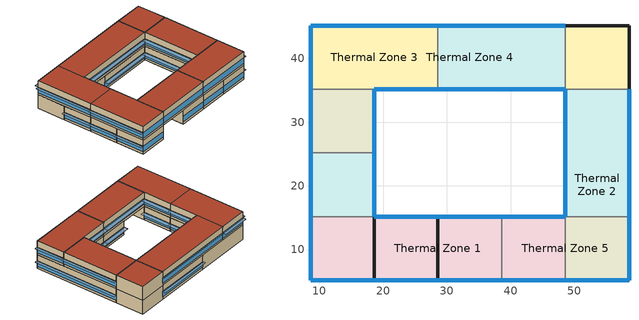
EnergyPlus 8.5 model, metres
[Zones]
Thermal Zone 1
 floor ground (ExtSlabCarpet 4in ClimateZone 1-8): 18.6,15.15 18.6,5.15 8.6,5.15 8.6,15.15 z0; 38.6,15.15 38.6,5.15 28.6,5.15 28.6,15.15 z0; 48.6,15.15 48.6,5.15 38.6,5.15 38.6,15.15 z0; 38.6,15.15 38.6,5.15 18.6,5.15 18.6,15.15 z5
 wall outside (ASHRAE 189.1-2009 ExtWall Mass ClimateZone 3): 48.6,15.15 38.6,15.15 28.6,15.15 28.6,5.15 38.6,5.15 48.6,5.15 / 8.6,15.15 8.6,5.15 18.6,5.15 18.6,15.15 z0:5; 18.6,5.15 38.6,5.15 / 38.6,15.15 18.6,15.15 z5:10
 wall to Thermal Zone 2 (Interior Wall): 48.6,5.15 48.6,15.15 z0:5
 wall to Thermal Zone 4 (Interior Wall): 18.6,15.15 8.6,15.15 z0:5; 18.6,15.15 18.6,5.15 z5:10
 wall to Thermal Zone 5 (Interior Wall): 38.6,5.15 38.6,15.15 z5:10
 window (ASHRAE 189.1-2009 ExtWindow ClimateZone 3): 28.62,5.15 38.57,5.15 / 38.57,15.15 28.62,15.15 / 8.62,5.15 18.57,5.15 / 48.57,15.15 38.62,15.15 / 38.62,5.15 48.57,5.15 / 8.6,15.13 8.6,5.18 z0.76:2.77; 18.62,5.15 38.57,5.15 / 38.57,15.15 18.62,15.15 z5.76:7.77
 roof outside (ASHRAE 189.1-2009 ExtRoof IEAD ClimateZone 2-5): 38.6,5.15 38.6,15.15 28.6,15.15 28.6,5.15 z5; 48.6,5.15 48.6,15.15 38.6,15.15 38.6,5.15 z5; 18.6,5.15 18.6,15.15 8.6,15.15 8.6,5.15 z5; 38.6,5.15 38.6,15.15 18.6,15.15 18.6,5.15 z10
Thermal Zone 2
 floor ground (ExtSlabCarpet 4in ClimateZone 1-8): 58.6,35.15 58.6,5.15 48.6,5.15 48.6,35.15 z0
 wall outside (ASHRAE 189.1-2009 ExtWall Mass ClimateZone 3): 48.6,5.15 58.6,5.15 58.6,35.15 / 48.6,35.15 48.6,15.15 z0:5
 wall to Thermal Zone 3 (Interior Wall): 58.6,35.15 48.6,35.15 z0:5
 window (ASHRAE 189.1-2009 ExtWindow ClimateZone 3): 48.62,5.15 58.57,5.15 / 48.6,35.13 48.6,15.18 z0.76:2.77; 58.6,5.18 58.6,35.13 z0.76:2.76
 roof outside (ASHRAE 189.1-2009 ExtRoof IEAD ClimateZone 2-5): 58.6,5.15 58.6,35.15 48.6,35.15 48.6,5.15 z5
Thermal Zone 3
 floor ground (ExtSlabCarpet 4in ClimateZone 1-8): 28.6,45.15 28.6,35.15 8.6,35.15 8.6,45.15 z0; 58.6,45.15 58.6,35.15 48.6,35.15 48.6,45.15 z0
 wall outside (ASHRAE 189.1-2009 ExtWall Mass ClimateZone 3): 58.6,35.15 58.6,45.15 48.6,45.15 z5:10; 18.6,35.15 28.6,35.15 / 28.6,45.15 8.6,45.15 8.6,35.15 / 58.6,35.15 58.6,45.15 48.6,45.15 z0:5
 wall to Thermal Zone 4 (Interior Wall): 48.6,45.15 48.6,35.15 58.6,35.15 z5:10; 28.6,35.15 28.6,45.15 / 48.6,45.15 48.6,35.15 z0:5
 wall to Thermal Zone 5 (Interior Wall): 8.6,35.15 18.6,35.15 z0:5
 roof outside (ASHRAE 189.1-2009 ExtRoof IEAD ClimateZone 2-5): 58.6,35.15 58.6,45.15 48.6,45.15 48.6,35.15 z10; 28.6,35.15 28.6,45.15 8.6,45.15 8.6,35.15 z5
Thermal Zone 4
 floor ground (ExtSlabCarpet 4in ClimateZone 1-8): 18.6,25.15 18.6,15.15 8.6,15.15 8.6,25.15 z0; 48.6,45.15 48.6,35.15 28.6,35.15 28.6,45.15 z0; 18.6,25.15 18.6,5.15 8.6,5.15 8.6,25.15 z5; 58.6,35.15 58.6,15.15 48.6,15.15 48.6,35.15 z5; 18.6,45.15 18.6,25.15 8.6,25.15 8.6,45.15 z5; 48.6,45.15 48.6,35.15 18.6,35.15 18.6,45.15 z5
 wall outside (ASHRAE 189.1-2009 ExtWall Mass ClimateZone 3): 8.6,25.15 8.6,15.15 / 18.6,15.15 18.6,25.15 / 28.6,35.15 48.6,35.15 / 48.6,45.15 28.6,45.15 z0:5; 18.6,15.15 18.6,25.15 18.6,35.15 48.6,35.15 48.6,15.15 / 58.6,15.15 58.6,35.15 / 48.6,45.15 18.6,45.15 8.6,45.15 8.6,25.15 8.6,5.15 18.6,5.15 z5:10
 wall to Thermal Zone 5 (Interior Wall): 18.6,25.15 8.6,25.15 z0:5; 48.6,15.15 58.6,15.15 z5:10
 window (ASHRAE 189.1-2009 ExtWindow ClimateZone 3): 8.6,25.13 8.6,15.18 / 18.6,15.18 18.6,25.13 / 28.62,35.15 48.57,35.15 / 48.57,45.15 28.62,45.15 z0.76:2.77; 18.6,15.18 18.6,25.13 / 8.62,5.15 18.57,5.15 / 8.6,25.13 8.6,5.18 / 58.6,15.18 58.6,35.13 / 48.6,35.13 48.6,15.18 / 8.6,45.13 8.6,25.18 / 18.57,45.15 8.62,45.15 / 18.6,25.18 18.6,35.13 z5.76:7.77; 18.62,35.15 48.57,35.15 / 48.57,45.15 18.62,45.15 z5.76:7.76
 roof outside (ASHRAE 189.1-2009 ExtRoof IEAD ClimateZone 2-5): 48.6,35.15 48.6,45.15 18.6,45.15 18.6,35.15 z10; 18.6,15.15 18.6,25.15 8.6,25.15 8.6,15.15 z5; 48.6,35.15 48.6,45.15 28.6,45.15 28.6,35.15 z5; 18.6,5.15 18.6,25.15 8.6,25.15 8.6,5.15 z10; 58.6,15.15 58.6,35.15 48.6,35.15 48.6,15.15 z10; 18.6,25.15 18.6,45.15 8.6,45.15 8.6,25.15 z10
Thermal Zone 5
 floor ground (ExtSlabCarpet 4in ClimateZone 1-8): 18.6,35.15 18.6,25.15 8.6,25.15 8.6,35.15 z0; 58.6,15.15 58.6,5.15 38.6,5.15 38.6,15.15 z5
 wall outside (ASHRAE 189.1-2009 ExtWall Mass ClimateZone 3): 8.6,35.15 8.6,25.15 / 18.6,25.15 18.6,35.15 z0:5; 38.6,5.15 58.6,5.15 58.6,15.15 / 48.6,15.15 38.6,15.15 z5:10
 window (ASHRAE 189.1-2009 ExtWindow ClimateZone 3): 8.6,35.13 8.6,25.18 / 18.6,25.18 18.6,35.13 z0.76:2.77; 58.6,5.18 58.6,15.13 / 38.62,5.15 58.57,5.15 / 48.57,15.15 38.62,15.15 z5.76:7.77
 roof outside (ASHRAE 189.1-2009 ExtRoof IEAD ClimateZone 2-5): 18.6,25.15 18.6,35.15 8.6,35.15 8.6,25.15 z5; 58.6,5.15 58.6,15.15 38.6,15.15 38.6,5.15 z10
shading: 48.57,15.15 48.57,16.56 38.62,16.56 38.62,15.15 z2.77; 8.6,5.18 8.6,15.13 7.59,15.13 7.59,5.18 z2.77; 38.57,15.15 38.57,16.56 28.62,16.56 28.62,15.15 z2.77; 38.57,15.15 38.57,16.56 18.62,16.56 18.62,15.15 z7.77; 59.6,5.18 59.6,35.13 58.6,35.13 58.6,5.18 z2.76; 48.6,15.18 48.6,35.13 47.19,35.13 47.19,15.18 z2.77; 59.6,15.18 59.6,35.13 58.6,35.13 58.6,15.18 z7.77; 48.57,45.15 48.57,45.55 18.62,45.55 18.62,45.15 z7.76; 20,15.18 20,25.13 18.6,25.13 18.6,15.18 z7.77; 48.57,45.15 48.57,46.16 28.62,46.16 28.62,45.15 z2.77; 18.57,45.15 18.57,46.16 8.62,46.16 8.62,45.15 z7.77; 48.6,15.18 48.6,35.13 47.19,35.13 47.19,15.18 z7.77; 48.57,33.75 48.57,35.15 28.62,35.15 28.62,33.75 z2.77; 20,25.18 20,35.13 18.6,35.13 18.6,25.18 z7.77; 8.6,5.18 8.6,25.13 7.59,25.13 7.59,5.18 z7.77; 8.6,15.18 8.6,25.13 7.59,25.13 7.59,15.18 z2.77; 20,15.18 20,25.13 18.6,25.13 18.6,15.18 z2.77; 48.57,33.75 48.57,35.15 18.62,35.15 18.62,33.75 z7.76; 8.6,25.18 8.6,45.13 7.59,45.13 7.59,25.18 z7.77; 59.6,5.18 59.6,15.13 58.6,15.13 58.6,5.18 z7.77; 20,25.18 20,35.13 18.6,35.13 18.6,25.18 z2.77; 8.6,25.18 8.6,35.13 7.59,35.13 7.59,25.18 z2.77; 48.57,15.15 48.57,16.56 38.62,16.56 38.62,15.15 z7.77
[Building]
Building 1
[Site:Location]
BOGOTA: Latitude {deg}=4.7; Longitude {deg}=-74.13; Time Zone {hr}=-5; Elevation {m}=2548
[SizingPeriod:DesignDay] Day of Month=21; Dry-Bulb Temperature Range Modifier Type=DefaultMultipliers; Barometric Pressure {Pa}=99726; Rain Indicator=No; Snow Indicator=No; Daylight Saving Time Indicator=No
Name | Month | Day Type | Maximum Dry-Bulb Temperature {C} | Daily Dry-Bulb Temperature Range {deltaC} | Humidity Condition Type | Wetbulb or DewPoint at Maximum Dry-Bulb {C} | Wind Speed {m/s} | Wind Direction {deg} | Solar Model Indicator | ASHRAE Clear Sky Optical Depth for Beam Irradiance (taub) | ASHRAE Clear Sky Optical Depth for Diffuse Irradiance (taud) | Enthalpy at Maximum Dry-Bulb {J/kg} | Sky Clearness
Piacenza Ann Clg .4% Condns DB=>MWB | 8 | SummerDesignDay | 33.1 | 11.9 | Wetbulb | 22.7 | 2.3 | 90 | ASHRAETau | 0.48 | 1.935
Piacenza Ann Clg .4% Condns DP=>MDB | 8 | SummerDesignDay | 27.4 | 11.9 | Dewpoint | 23 | 2.3 | 90 | ASHRAETau | 0.48 | 1.935
Piacenza Ann Clg .4% Condns Enth=>MDB | 8 | SummerDesignDay | 30.3 | 11.9 | Enthalpy |  | 2.3 | 90 | ASHRAETau | 0.48 | 1.935 | 74900
Piacenza Ann Clg .4% Condns WB=>MDB | 8 | SummerDesignDay | 30.1 | 11.9 | Wetbulb | 24.6 | 2.3 | 90 | ASHRAETau | 0.48 | 1.935
Piacenza Ann Htg 99.6% Condns DB | 1 | WinterDesignDay | -6.1 | 0 | Wetbulb | -6.1 | 2 | 250 | ASHRAEClearSky |  |  |  | 0
Piacenza Ann Htg Wind 99.6% Condns WS=>MCDB | 1 | WinterDesignDay | 5.8 | 0 | Wetbulb | 5.8 | 8.9 | 250 | ASHRAEClearSky |  |  |  | 0
Piacenza Ann Hum_n 99.6% Condns DP=>MCDB | 1 | WinterDesignDay | 3.5 | 0 | Dewpoint | -11.3 | 2 | 250 | ASHRAEClearSky |  |  |  | 0
[Material] Thermal Absorptance=0.9
Name | Roughness | Thickness {m} | Conductivity {W/m-K} | Density {kg/m3} | Specific Heat {J/kg-K} | Solar Absorptance | Visible Absorptance
1/2IN Gypsum | Smooth | 0.0127 | 0.16 | 784.9 | 830 | 0.4 | 0.4
1IN Stucco | Smooth | 0.0253 | 0.6918 | 1858 | 837 | 0.92 | 0.92
8IN Concrete HW | MediumRough | 0.2033 | 1.7296 | 2243 | 837 | 0.65 | 0.65
F16 Acoustic tile | MediumSmooth | 0.0191 | 0.06 | 368 | 590 | 0.3 | 0.3
G01a 19mm gypsum board | MediumSmooth | 0.019 | 0.16 | 800 | 1090 | 0.4 | 0.4
M11 100mm lightweight concrete | MediumRough | 0.1016 | 0.53 | 1280 | 840 | 0.5 | 0.5
MAT-CC05 4 HW CONCRETE | Rough | 0.1016 | 1.311 | 2240 | 836.8 | 0.85 | 0.85
Metal Decking | MediumSmooth | 0.0015 | 45.006 | 7680 | 418.4 | 0.6 | 0.6
Roof Insulation [21] | MediumRough | 0.2105 | 0.049 | 265 | 836.8 | 0.7 | 0.7
Roof Membrane | VeryRough | 0.0095 | 0.16 | 1121.29 | 1460 | 0.7 | 0.7
Wall Insulation [36] | MediumRough | 0.0566 | 0.0432 | 91 | 837 | 0.5 | 0.5
[Material:AirGap]
Name | Thermal Resistance {m2-K/W}
F04 Wall air space resistance | 0.15
F05 Ceiling air space resistance | 0.18
[Material:NoMass]
CP02 CARPET PAD: Roughness=Smooth; Thermal Resistance {m2-K/W}=0.1; Thermal Absorptance=0.9; Solar Absorptance=0.8; Visible Absorptance=0.8
[WindowMaterial:Glazing]
Theoretical Glass [202]: Optical Data Type=SpectralAverage; Thickness {m}=0.003; Solar Transmittance at Normal Incidence=0.2325; Front Side Solar Reflectance at Normal Incidence=0.7175; Back Side Solar Reflectance at Normal Incidence=0; Visible Transmittance at Normal Incidence=0.3192; Front Side Visible Reflectance at Normal Incidence=0.6308; Back Side Visible Reflectance at Normal Incidence=0; Infrared Transmittance at Normal Incidence=0; Front Side Infrared Hemispherical Emissivity=0.9; Back Side Infrared Hemispherical Emissivity=0.9; Conductivity {W/m-K}=0.0192; Dirt Correction Factor for Solar and Visible Transmittance=1; Solar Diffusing=No
[Construction]
ASHRAE 189.1-2009 ExtRoof IEAD ClimateZone 2-5: Roof Membrane, Roof Insulation [21], Metal Decking
ASHRAE 189.1-2009 ExtWall Mass ClimateZone 3: 1IN Stucco, 8IN Concrete HW, Wall Insulation [36], 1/2IN Gypsum
ASHRAE 189.1-2009 ExtWindow ClimateZone 3: Theoretical Glass [202]
ExtSlabCarpet 4in ClimateZone 1-8: MAT-CC05 4 HW CONCRETE, CP02 CARPET PAD
Interior Floor: F16 Acoustic tile, F05 Ceiling air space resistance, M11 100mm lightweight concrete
Interior Wall: G01a 19mm gypsum board, F04 Wall air space resistance, G01a 19mm gypsum board
[Zone]
Name | Part of Total Floor Area
Thermal Zone 1; Thermal Zone 3; Thermal Zone 4; Thermal Zone 5 | Yes
Thermal Zone 2
[InternalMass]
Name | Construction | Zone | Surface Area {m2}
Merged Surface 17 - Surface 20 | Interior Wall | Thermal Zone 1 | 50
Merged Surface 102 - Surface 62 | Interior Floor | Thermal Zone 3 | 100
Merged Surface 68 - Surface 90; Merged Surface 93 - Surface 98 | Interior Wall | Thermal Zone 4 | 50
[People] Number of People Calculation Method=People; Fraction Radiant=0.3; Activity Level Schedule=Office Activity
Name | Zone or ZoneList | Number of People Schedule | Number of People
189.1-2009 - Office - ClosedOffice - CZ1-3 People 3; 189.1-2009 - Office - ClosedOffice - CZ1-3 People 4; 189.1-2009 - Office - ClosedOffice - CZ1-3 People 5 | Thermal Zone 1 | Office Work Occ | 5.11286
189.1-2009 - Office - ClosedOffice - CZ1-3 People 6 | Thermal Zone 1 | Office Work Occ | 10.2257
189.1-2009 - Office - Restroom - CZ1-3 People 3 | Thermal Zone 3 | Office Misc Occ | 21.5278
189.1-2009 - Office - Restroom - CZ1-3 People 4; 189.1-2009 - Office - Restroom - CZ1-3 People 5 | Thermal Zone 3 | Office Misc Occ | 10.7639
189.1-2009 - Office - Conference - CZ1-3 People 10; 189.1-2009 - Office - Conference - CZ1-3 People 7; 189.1-2009 - Office - Conference - CZ1-3 People 8; 189.1-2009 - Office - Conference - CZ1-3 People 9 | Thermal Zone 4 | Office Misc Occ | 107.639
189.1-2009 - Office - Conference - CZ1-3 People 11 | Thermal Zone 4 | Office Misc Occ | 161.459
189.1-2009 - Office - Conference - CZ1-3 People 6 | Thermal Zone 4 | Office Misc Occ | 53.8196
189.1-2009 - Office - IT_Room - CZ1-3 People 2 | Thermal Zone 5 | Office Misc Occ | 5.38196
189.1-2009 - Office - IT_Room - CZ1-3 People 3 | Thermal Zone 5 | Office Misc Occ | 10.7639
[Lights] Schedule=Office Bldg Light; Design Level Calculation Method=LightingLevel
Name | Zone or ZoneList | Lighting Level {W}
189.1-2009 - Office - ClosedOffice - CZ1-3 Lights 3; 189.1-2009 - Office - ClosedOffice - CZ1-3 Lights 4; 189.1-2009 - Office - ClosedOffice - CZ1-3 Lights 5 | Thermal Zone 1 | 1065.63
189.1-2009 - Office - ClosedOffice - CZ1-3 Lights 6 | Thermal Zone 1 | 2131.25
189.1-2009 - Office - Restroom - CZ1-3 Lights 3 | Thermal Zone 3 | 1743.75
189.1-2009 - Office - Restroom - CZ1-3 Lights 4; 189.1-2009 - Office - Restroom - CZ1-3 Lights 5 | Thermal Zone 3 | 871.877
189.1-2009 - Office - Conference - CZ1-3 Lights 10; 189.1-2009 - Office - Conference - CZ1-3 Lights 7; 189.1-2009 - Office - Conference - CZ1-3 Lights 8; 189.1-2009 - Office - Conference - CZ1-3 Lights 9 | Thermal Zone 4 | 2518.76
189.1-2009 - Office - Conference - CZ1-3 Lights 11 | Thermal Zone 4 | 3778.13
189.1-2009 - Office - Conference - CZ1-3 Lights 6 | Thermal Zone 4 | 1259.38
189.1-2009 - Office - IT_Room - CZ1-3 Lights 2 | Thermal Zone 5 | 1065.63
189.1-2009 - Office - IT_Room - CZ1-3 Lights 3 | Thermal Zone 5 | 2131.25
[ElectricEquipment] Schedule=Office Bldg Equip; Design Level Calculation Method=EquipmentLevel
Name | Zone or ZoneList | Design Level {W}
189.1-2009 - Office - ClosedOffice - CZ1-3 Electric Equipment 3; 189.1-2009 - Office - ClosedOffice - CZ1-3 Electric Equipment 4; 189.1-2009 - Office - ClosedOffice - CZ1-3 Electric Equipment 5 | Thermal Zone 1 | 688.89
189.1-2009 - Office - ClosedOffice - CZ1-3 Electric Equipment 6 | Thermal Zone 1 | 1377.78
189.1-2009 - Office - Restroom - CZ1-3 Electric Equipment 3 | Thermal Zone 3 | 150.695
189.1-2009 - Office - Restroom - CZ1-3 Electric Equipment 4; 189.1-2009 - Office - Restroom - CZ1-3 Electric Equipment 5 | Thermal Zone 3 | 75.3474
189.1-2009 - Office - Conference - CZ1-3 Electric Equipment 10; 189.1-2009 - Office - Conference - CZ1-3 Electric Equipment 7; 189.1-2009 - Office - Conference - CZ1-3 Electric Equipment 8; 189.1-2009 - Office - Conference - CZ1-3 Electric Equipment 9 | Thermal Zone 4 | 796.529
189.1-2009 - Office - Conference - CZ1-3 Electric Equipment 11 | Thermal Zone 4 | 1194.79
189.1-2009 - Office - Conference - CZ1-3 Electric Equipment 6 | Thermal Zone 4 | 398.265
189.1-2009 - Office - IT_Room - CZ1-3 Electric Equipment 2 | Thermal Zone 5 | 1679.17
189.1-2009 - Office - IT_Room - CZ1-3 Electric Equipment 3 | Thermal Zone 5 | 3358.34
[ZoneInfiltration:DesignFlowRate] Schedule=Office Infil Quarter On; Design Flow Rate Calculation Method=Flow/Zone
Name | Zone or ZoneList | Design Flow Rate {m3/s}
189.1-2009 - Office - ClosedOffice - CZ1-3 Infiltration 3; 189.1-2009 - Office - ClosedOffice - CZ1-3 Infiltration 4 | Thermal Zone 1 | 0.075565
189.1-2009 - Office - ClosedOffice - CZ1-3 Infiltration 5 | Thermal Zone 1 | 0.060452
189.1-2009 - Office - ClosedOffice - CZ1-3 Infiltration 6 | Thermal Zone 1 | 0.120904
189.1-2009 - Office - Restroom - CZ1-3 Infiltration 3 | Thermal Zone 3 | 0.120904
189.1-2009 - Office - Restroom - CZ1-3 Infiltration 4 | Thermal Zone 3 | 0.030226
189.1-2009 - Office - Restroom - CZ1-3 Infiltration 5 | Thermal Zone 3 | 0.060452
189.1-2009 - Office - Conference - CZ1-3 Infiltration 10; 189.1-2009 - Office - Conference - CZ1-3 Infiltration 7; 189.1-2009 - Office - Conference - CZ1-3 Infiltration 8; 189.1-2009 - Office - Conference - CZ1-3 Infiltration 9 | Thermal Zone 4 | 0.120904
189.1-2009 - Office - Conference - CZ1-3 Infiltration 11 | Thermal Zone 4 | 0.181356
189.1-2009 - Office - Conference - CZ1-3 Infiltration 6 | Thermal Zone 4 | 0.060452
189.1-2009 - Office - IT_Room - CZ1-3 Infiltration 2 | Thermal Zone 5 | 0.060452
189.1-2009 - Office - IT_Room - CZ1-3 Infiltration 3 | Thermal Zone 5 | 0.120904
[ZoneControl:Thermostat] Control Object Type 1=ThermostatSetpoint:DualSetpoint
Name | Zone or ZoneList | Control Type Schedule | Control Name 1
Thermal Zone 1 Thermostat | Thermal Zone 1 | Thermal Zone 1 Thermostat Schedule | Thermostat Setpoint Dual Setpoint 1
Thermal Zone 2 Thermostat | Thermal Zone 2 | Thermal Zone 2 Thermostat Schedule | Thermostat Setpoint Dual Setpoint 2
Thermal Zone 3 Thermostat | Thermal Zone 3 | Thermal Zone 3 Thermostat Schedule | Thermostat Setpoint Dual Setpoint 3
Thermal Zone 4 Thermostat | Thermal Zone 4 | Thermal Zone 4 Thermostat Schedule | Thermostat Setpoint Dual Setpoint 4
Thermal Zone 5 Thermostat | Thermal Zone 5 | Thermal Zone 5 Thermostat Schedule | Thermostat Setpoint Dual Setpoint 5
[ThermostatSetpoint:DualSetpoint]
Name | Heating Setpoint Temperature Schedule | Cooling Setpoint Temperature Schedule
Thermostat Setpoint Dual Setpoint 1 | Medium Office HtgSetp | Medium Office ClgSetp
Thermostat Setpoint Dual Setpoint 2 | Medium Office HtgSetp 1 | Medium Office ClgSetp 1
Thermostat Setpoint Dual Setpoint 3 | Medium Office HtgSetp 2 | Medium Office ClgSetp 2
Thermostat Setpoint Dual Setpoint 4 | Medium Office HtgSetp 3 | Medium Office ClgSetp 3
Thermostat Setpoint Dual Setpoint 5 | Medium Office HtgSetp 4 | Medium Office ClgSetp 4
[Sizing:Zone] Zone Cooling Design Supply Air Temperature Input Method=SupplyAirTemperature; Zone Cooling Design Supply Air Temperature {C}=14; Zone Cooling Design Supply Air Temperature Difference {deltaC}=11.11; Zone Heating Design Supply Air Temperature Input Method=SupplyAirTemperature; Zone Heating Design Supply Air Temperature {C}=40; Zone Heating Design Supply Air Temperature Difference {deltaC}=11.11; Zone Cooling Design Supply Air Humidity Ratio {kgWater/kgDryAir}=0.0085; Zone Heating Design Supply Air Humidity Ratio {kgWater/kgDryAir}=0.008; Cooling Design Air Flow Method=DesignDay; Cooling Design Air Flow Rate {m3/s}=0; Cooling Minimum Air Flow per Zone Floor Area {m3/s-m2}=0.000762; Cooling Minimum Air Flow {m3/s}=0; Cooling Minimum Air Flow Fraction=0; Heating Design Air Flow Method=DesignDay; Heating Design Air Flow Rate {m3/s}=0; Heating Maximum Air Flow per Zone Floor Area {m3/s-m2}=0.002032; Heating Maximum Air Flow {m3/s}=0.141576; Heating Maximum Air Flow Fraction=0.3; Account for Dedicated Outdoor Air System=No
Name | Design Specification Outdoor Air Object | Design Specification Zone Air Distribution Object
Thermal Zone 1 | 189.1-2009 - Office - ClosedOffice - CZ1-3 Ventilation | Thermal Zone 1 Design Spec Zone Air Dist
Thermal Zone 2 | 189.1-2009 - Office - Vending - CZ1-3 Ventilation | Thermal Zone 2 Design Spec Zone Air Dist
Thermal Zone 3 | 189.1-2009 - Office - Restroom - CZ1-3 Ventilation | Thermal Zone 3 Design Spec Zone Air Dist
Thermal Zone 4 | 189.1-2009 - Office - Conference - CZ1-3 Ventilation | Thermal Zone 4 Design Spec Zone Air Dist
Thermal Zone 5 | 189.1-2009 - Office - IT_Room - CZ1-3 Ventilation | Thermal Zone 5 Design Spec Zone Air Dist
[DesignSpecification:ZoneAirDistribution] Zone Air Distribution Effectiveness in Cooling Mode=1; Zone Air Distribution Effectiveness in Heating Mode=1
Thermal Zone 1 Design Spec Zone Air Dist; Thermal Zone 2 Design Spec Zone Air Dist; Thermal Zone 3 Design Spec Zone Air Dist; Thermal Zone 4 Design Spec Zone Air Dist; Thermal Zone 5 Design Spec Zone Air Dist
[DesignSpecification:OutdoorAir] Outdoor Air Method=Sum; Outdoor Air Flow per Zone {m3/s}=0; Outdoor Air Flow Air Changes per Hour {1/hr}=0
Name | Outdoor Air Flow per Person {m3/s-person} | Outdoor Air Flow per Zone Floor Area {m3/s-m2}
189.1-2009 - Office - ClosedOffice - CZ1-3 Ventilation; 189.1-2009 - Office - Conference - CZ1-3 Ventilation | 0.00943895 | 0
189.1-2009 - Office - Vending - CZ1-3 Ventilation; 189.1-2009 - Office - IT_Room - CZ1-3 Ventilation | 0 | 0.000254
189.1-2009 - Office - Restroom - CZ1-3 Ventilation | 0 | 0.0048768
[ZoneVentilation:DesignFlowRate]
Name | Zone or ZoneList | Schedule | Design Flow Rate Calculation Method | Flow Rate per Person {m3/s-person} | Flow Rate per Zone Floor Area {m3/s-m2}
Thermal Zone 1 Ventilation per Person | Thermal Zone 1 | Office Work Occ | Flow/Person | 0.00943895
Thermal Zone 2 Ventilation per Floor Area | Thermal Zone 2 | Always_On | Flow/Area |  | 0.000254
Thermal Zone 3 Ventilation per Floor Area | Thermal Zone 3 | Always_On | Flow/Area |  | 0.0048768
Thermal Zone 4 Ventilation per Person | Thermal Zone 4 | Office Misc Occ | Flow/Person | 0.00943895
Thermal Zone 5 Ventilation per Floor Area | Thermal Zone 5 | Always_On | Flow/Area |  | 0.000254
[Zone equipment]
Thermal Zone 1: Thermal Zone 1 Ideal Loads Air System
Thermal Zone 2: Thermal Zone 2 Ideal Loads Air System
Thermal Zone 3: Thermal Zone 3 Ideal Loads Air System
Thermal Zone 4: Thermal Zone 4 Ideal Loads Air System
Thermal Zone 5: Thermal Zone 5 Ideal Loads Air System
[ZoneHVAC:IdealLoadsAirSystem] Maximum Heating Supply Air Temperature {C}=50; Minimum Cooling Supply Air Temperature {C}=13; Maximum Heating Supply Air Humidity Ratio {kgWater/kgDryAir}=0.0156; Minimum Cooling Supply Air Humidity Ratio {kgWater/kgDryAir}=0.0077; Heating Limit=NoLimit; Cooling Limit=NoLimit; Dehumidification Control Type=ConstantSensibleHeatRatio; Cooling Sensible Heat Ratio=0.7; Humidification Control Type=None; Demand Controlled Ventilation Type=None; Outdoor Air Economizer Type=NoEconomizer; Heat Recovery Type=None; Sensible Heat Recovery Effectiveness=0.7; Latent Heat Recovery Effectiveness=0.65
Thermal Zone 1 Ideal Loads Air System; Thermal Zone 2 Ideal Loads Air System; Thermal Zone 3 Ideal Loads Air System; Thermal Zone 4 Ideal Loads Air System; Thermal Zone 5 Ideal Loads Air System
[Schedule:Day:Interval]
Office Bldg Light Rule 1 Day Schedule: No, 24:00, 0.05
Office Bldg Light Default Schedule: No, 05:00, 0.05, 07:00, 0.1, 08:00, 0.3, 17:00, 0.9, 18:00, 0.7, 20:00, 0.5, 22:00, 0.3, 23:00, 0.1, 24:00, 0.05
Office Bldg Light Rule 2 Day Schedule: No, 06:00, 0.05, 08:00, 0.1, 14:00, 0.5, 17:00, 0.15, 24:00, 0.05
Office Bldg Light Summer Design Day; Office Bldg Equip Summer Design Day; Office Infil Quarter On Rule 1 Day Schedule: No, 24:00, 1
Office Bldg Light Winter Design Day; Office Bldg Equip Winter Design Day; Office Bldg Occ Rule 1 Day Schedule; Office Bldg Occ Rule 1 Day Schedule 1; Office Bldg Occ Winter Design Day; Office Bldg Occ Winter Design Day 1: No, 24:00, 0
Medium Office HtgSetp Rule 1 Day Schedule; Medium Office HtgSetp Summer Design Day; Medium Office HtgSetp Rule 1 Day Schedule 1; Medium Office HtgSetp Summer Design Day 1; Medium Office HtgSetp Rule 1 Day Schedule 2; Medium Office HtgSetp Summer Design Day 2; Medium Office HtgSetp Rule 1 Day Schedule 3; Medium Office HtgSetp Summer Design Day 3; Medium Office HtgSetp Rule 1 Day Schedule 4; Medium Office HtgSetp Summer Design Day 4: No, 24:00, 15.6
Medium Office HtgSetp Default Schedule; Medium Office HtgSetp Default Schedule 1; Medium Office HtgSetp Default Schedule 2; Medium Office HtgSetp Default Schedule 3; Medium Office HtgSetp Default Schedule 4: No, 06:00, 15.6, 22:00, 21, 24:00, 15.6
Medium Office HtgSetp Rule 2 Day Schedule; Medium Office HtgSetp Rule 2 Day Schedule 1; Medium Office HtgSetp Rule 2 Day Schedule 2; Medium Office HtgSetp Rule 2 Day Schedule 3; Medium Office HtgSetp Rule 2 Day Schedule 4: No, 06:00, 15.6, 18:00, 21, 24:00, 15.6
Medium Office HtgSetp Winter Design Day; Medium Office HtgSetp Winter Design Day 1; Medium Office HtgSetp Winter Design Day 2; Medium Office HtgSetp Winter Design Day 3; Medium Office HtgSetp Winter Design Day 4: No, 24:00, 21
Medium Office ClgSetp Rule 1 Day Schedule; Medium Office ClgSetp Winter Design Day; Medium Office ClgSetp Rule 1 Day Schedule 1; Medium Office ClgSetp Winter Design Day 1; Medium Office ClgSetp Rule 1 Day Schedule 2; Medium Office ClgSetp Winter Design Day 2; Medium Office ClgSetp Rule 1 Day Schedule 3; Medium Office ClgSetp Winter Design Day 3; Medium Office ClgSetp Rule 1 Day Schedule 4; Medium Office ClgSetp Winter Design Day 4: No, 24:00, 26.7
Medium Office ClgSetp Default Schedule; Medium Office ClgSetp Summer Design Day; Medium Office ClgSetp Default Schedule 1; Medium Office ClgSetp Summer Design Day 1; Medium Office ClgSetp Default Schedule 2; Medium Office ClgSetp Summer Design Day 2; Medium Office ClgSetp Default Schedule 3; Medium Office ClgSetp Summer Design Day 3; Medium Office ClgSetp Default Schedule 4; Medium Office ClgSetp Summer Design Day 4: No, 06:00, 26.7, 22:00, 24, 24:00, 26.7
Medium Office ClgSetp Rule 2 Day Schedule; Medium Office ClgSetp Rule 2 Day Schedule 1; Medium Office ClgSetp Rule 2 Day Schedule 2; Medium Office ClgSetp Rule 2 Day Schedule 3; Medium Office ClgSetp Rule 2 Day Schedule 4: No, 06:00, 26.7, 18:00, 24, 24:00, 26.7
Office Activity Default Schedule; Office Activity Summer Design Day; Office Activity Winter Design Day: No, 24:00, 132
Office Bldg Equip Default Schedule: No, 08:00, 0.4, 12:00, 0.9, 13:00, 0.8, 17:00, 0.9, 18:00, 0.8, 20:00, 0.6, 22:00, 0.5, 24:00, 0.4
Office Bldg Equip Rule 1 Day Schedule: No, 24:00, 0.3
Office Bldg Equip Rule 2 Day Schedule: No, 06:00, 0.3, 08:00, 0.4, 14:00, 0.5, 17:00, 0.35, 24:00, 0.3
Office Bldg Occ Default Schedule: No, 06:00, 0, 07:00, 0.1, 08:00, 0.2, 12:00, 0.85, 13:00, 0.5, 17:00, 0.85, 18:00, 0.7, 20:00, 0.4, 22:00, 0.1, 24:00, 0.05
Office Bldg Occ Default Schedule 1: No, 06:00, 0, 07:00, 0.1, 08:00, 0.2, 20:00, 0.4, 22:00, 0.1, 24:00, 0.05
Office Bldg Occ Rule 2 Day Schedule: No, 06:00, 0, 08:00, 0.1, 14:00, 0.4, 17:00, 0.1, 24:00, 0
Office Bldg Occ Rule 2 Day Schedule 1: No, 06:00, 0, 08:00, 0.1, 14:00, 0.25, 17:00, 0.1, 24:00, 0
Office Bldg Occ Summer Design Day; Office Bldg Occ Summer Design Day 1: No, 06:00, 0, 22:00, 1, 24:00, 0.05
Office Infil Quarter On Default Schedule; Office Infil Quarter On Summer Design Day: No, 06:00, 1, 22:00, 0.25, 24:00, 1
Office Infil Quarter On Rule 2 Day Schedule; Office Infil Quarter On Winter Design Day: No, 06:00, 1, 18:00, 0.25, 24:00, 1
[Schedule:Week:Daily]
Schedule:Week:Daily {f3da9f1b-c331-402c-9592-6901af3cfa59}: Office Bldg Light Rule 1 Day Schedule, Office Bldg Light Default Schedule, Office Bldg Light Default Schedule, Office Bldg Light Default Schedule, Office Bldg Light Default Schedule, Office Bldg Light Default Schedule, Office Bldg Light Rule 2 Day Schedule, Office Bldg Light Default Schedule, Office Bldg Light Summer Design Day, Office Bldg Light Winter Design Day, Office Bldg Light Default Schedule, Office Bldg Light Default Schedule
Schedule:Week:Daily {83b48609-9acb-4b38-90b6-b1d1581427d5}: Medium Office HtgSetp Rule 1 Day Schedule, Medium Office HtgSetp Default Schedule, Medium Office HtgSetp Default Schedule, Medium Office HtgSetp Default Schedule, Medium Office HtgSetp Default Schedule, Medium Office HtgSetp Default Schedule, Medium Office HtgSetp Rule 2 Day Schedule, Medium Office HtgSetp Default Schedule, Medium Office HtgSetp Summer Design Day, Medium Office HtgSetp Winter Design Day, Medium Office HtgSetp Default Schedule, Medium Office HtgSetp Default Schedule
Schedule:Week:Daily {4463cde6-ba19-4238-b259-b16947a20d04}: Medium Office ClgSetp Rule 1 Day Schedule, Medium Office ClgSetp Default Schedule, Medium Office ClgSetp Default Schedule, Medium Office ClgSetp Default Schedule, Medium Office ClgSetp Default Schedule, Medium Office ClgSetp Default Schedule, Medium Office ClgSetp Rule 2 Day Schedule, Medium Office ClgSetp Default Schedule, Medium Office ClgSetp Summer Design Day, Medium Office ClgSetp Winter Design Day, Medium Office ClgSetp Default Schedule, Medium Office ClgSetp Default Schedule
Schedule:Week:Daily {b88e46a0-de3b-476a-9c23-ba888fda81e3}: Medium Office HtgSetp Rule 1 Day Schedule 1, Medium Office HtgSetp Default Schedule 1, Medium Office HtgSetp Default Schedule 1, Medium Office HtgSetp Default Schedule 1, Medium Office HtgSetp Default Schedule 1, Medium Office HtgSetp Default Schedule 1, Medium Office HtgSetp Rule 2 Day Schedule 1, Medium Office HtgSetp Default Schedule 1, Medium Office HtgSetp Summer Design Day 1, Medium Office HtgSetp Winter Design Day 1, Medium Office HtgSetp Default Schedule 1, Medium Office HtgSetp Default Schedule 1
Schedule:Week:Daily {020c8276-9606-4ba1-93fe-872a250ccc5b}: Medium Office ClgSetp Rule 1 Day Schedule 1, Medium Office ClgSetp Default Schedule 1, Medium Office ClgSetp Default Schedule 1, Medium Office ClgSetp Default Schedule 1, Medium Office ClgSetp Default Schedule 1, Medium Office ClgSetp Default Schedule 1, Medium Office ClgSetp Rule 2 Day Schedule 1, Medium Office ClgSetp Default Schedule 1, Medium Office ClgSetp Summer Design Day 1, Medium Office ClgSetp Winter Design Day 1, Medium Office ClgSetp Default Schedule 1, Medium Office ClgSetp Default Schedule 1
Schedule:Week:Daily {d9fac6b9-dc78-4ead-8b09-7b1dfd7e17f8}: Medium Office HtgSetp Rule 1 Day Schedule 2, Medium Office HtgSetp Default Schedule 2, Medium Office HtgSetp Default Schedule 2, Medium Office HtgSetp Default Schedule 2, Medium Office HtgSetp Default Schedule 2, Medium Office HtgSetp Default Schedule 2, Medium Office HtgSetp Rule 2 Day Schedule 2, Medium Office HtgSetp Default Schedule 2, Medium Office HtgSetp Summer Design Day 2, Medium Office HtgSetp Winter Design Day 2, Medium Office HtgSetp Default Schedule 2, Medium Office HtgSetp Default Schedule 2
Schedule:Week:Daily {db2f1e65-fd8d-473c-b2a4-dc21fa8fb8c4}: Medium Office ClgSetp Rule 1 Day Schedule 2, Medium Office ClgSetp Default Schedule 2, Medium Office ClgSetp Default Schedule 2, Medium Office ClgSetp Default Schedule 2, Medium Office ClgSetp Default Schedule 2, Medium Office ClgSetp Default Schedule 2, Medium Office ClgSetp Rule 2 Day Schedule 2, Medium Office ClgSetp Default Schedule 2, Medium Office ClgSetp Summer Design Day 2, Medium Office ClgSetp Winter Design Day 2, Medium Office ClgSetp Default Schedule 2, Medium Office ClgSetp Default Schedule 2
Schedule:Week:Daily {81507dde-6b33-4f0b-859f-ac654ab4bbe3}: Medium Office HtgSetp Rule 1 Day Schedule 3, Medium Office HtgSetp Default Schedule 3, Medium Office HtgSetp Default Schedule 3, Medium Office HtgSetp Default Schedule 3, Medium Office HtgSetp Default Schedule 3, Medium Office HtgSetp Default Schedule 3, Medium Office HtgSetp Rule 2 Day Schedule 3, Medium Office HtgSetp Default Schedule 3, Medium Office HtgSetp Summer Design Day 3, Medium Office HtgSetp Winter Design Day 3, Medium Office HtgSetp Default Schedule 3, Medium Office HtgSetp Default Schedule 3
Schedule:Week:Daily {bf1b3f7a-20ed-4101-8286-236125de97e3}: Medium Office ClgSetp Rule 1 Day Schedule 3, Medium Office ClgSetp Default Schedule 3, Medium Office ClgSetp Default Schedule 3, Medium Office ClgSetp Default Schedule 3, Medium Office ClgSetp Default Schedule 3, Medium Office ClgSetp Default Schedule 3, Medium Office ClgSetp Rule 2 Day Schedule 3, Medium Office ClgSetp Default Schedule 3, Medium Office ClgSetp Summer Design Day 3, Medium Office ClgSetp Winter Design Day 3, Medium Office ClgSetp Default Schedule 3, Medium Office ClgSetp Default Schedule 3
Schedule:Week:Daily {bdbb0299-0bc3-4ca0-8dd9-ac0c9323be37}: Medium Office HtgSetp Rule 1 Day Schedule 4, Medium Office HtgSetp Default Schedule 4, Medium Office HtgSetp Default Schedule 4, Medium Office HtgSetp Default Schedule 4, Medium Office HtgSetp Default Schedule 4, Medium Office HtgSetp Default Schedule 4, Medium Office HtgSetp Rule 2 Day Schedule 4, Medium Office HtgSetp Default Schedule 4, Medium Office HtgSetp Summer Design Day 4, Medium Office HtgSetp Winter Design Day 4, Medium Office HtgSetp Default Schedule 4, Medium Office HtgSetp Default Schedule 4
Schedule:Week:Daily {dfdfc5eb-a3ff-48db-b9b2-f91dce681cf5}: Medium Office ClgSetp Rule 1 Day Schedule 4, Medium Office ClgSetp Default Schedule 4, Medium Office ClgSetp Default Schedule 4, Medium Office ClgSetp Default Schedule 4, Medium Office ClgSetp Default Schedule 4, Medium Office ClgSetp Default Schedule 4, Medium Office ClgSetp Rule 2 Day Schedule 4, Medium Office ClgSetp Default Schedule 4, Medium Office ClgSetp Summer Design Day 4, Medium Office ClgSetp Winter Design Day 4, Medium Office ClgSetp Default Schedule 4, Medium Office ClgSetp Default Schedule 4
Schedule:Week:Daily {94f851da-0374-4a6c-b7ba-1f37a0ba522b}: Office Activity Default Schedule, Office Activity Default Schedule, Office Activity Default Schedule, Office Activity Default Schedule, Office Activity Default Schedule, Office Activity Default Schedule, Office Activity Default Schedule, Office Activity Default Schedule, Office Activity Summer Design Day, Office Activity Winter Design Day, Office Activity Default Schedule, Office Activity Default Schedule
Schedule:Week:Daily {8bbdf75e-3685-464e-a931-6c1afb4a117e}: Office Bldg Equip Rule 1 Day Schedule, Office Bldg Equip Default Schedule, Office Bldg Equip Default Schedule, Office Bldg Equip Default Schedule, Office Bldg Equip Default Schedule, Office Bldg Equip Default Schedule, Office Bldg Equip Rule 2 Day Schedule, Office Bldg Equip Default Schedule, Office Bldg Equip Summer Design Day, Office Bldg Equip Winter Design Day, Office Bldg Equip Default Schedule, Office Bldg Equip Default Schedule
Schedule:Week:Daily {adc60ca2-725d-46e5-acde-fbe69d2417db}: Office Infil Quarter On Rule 1 Day Schedule, Office Infil Quarter On Default Schedule, Office Infil Quarter On Default Schedule, Office Infil Quarter On Default Schedule, Office Infil Quarter On Default Schedule, Office Infil Quarter On Default Schedule, Office Infil Quarter On Rule 2 Day Schedule, Office Infil Quarter On Default Schedule, Office Infil Quarter On Summer Design Day, Office Infil Quarter On Winter Design Day, Office Infil Quarter On Default Schedule, Office Infil Quarter On Default Schedule
Schedule:Week:Daily {b1048d68-d65f-4e94-9584-dac53561a974}: Office Bldg Occ Rule 1 Day Schedule 1, Office Bldg Occ Default Schedule 1, Office Bldg Occ Default Schedule 1, Office Bldg Occ Default Schedule 1, Office Bldg Occ Default Schedule 1, Office Bldg Occ Default Schedule 1, Office Bldg Occ Rule 2 Day Schedule 1, Office Bldg Occ Default Schedule 1, Office Bldg Occ Summer Design Day 1, Office Bldg Occ Winter Design Day 1, Office Bldg Occ Default Schedule 1, Office Bldg Occ Default Schedule 1
Schedule:Week:Daily {f7c800f9-5204-4647-ba7e-21a46d303515}: Office Bldg Occ Rule 1 Day Schedule, Office Bldg Occ Default Schedule, Office Bldg Occ Default Schedule, Office Bldg Occ Default Schedule, Office Bldg Occ Default Schedule, Office Bldg Occ Default Schedule, Office Bldg Occ Rule 2 Day Schedule, Office Bldg Occ Default Schedule, Office Bldg Occ Summer Design Day, Office Bldg Occ Winter Design Day, Office Bldg Occ Default Schedule, Office Bldg Occ Default Schedule
[Schedule:Year]
Office Bldg Light: Schedule:Week:Daily {f3da9f1b-c331-402c-9592-6901af3cfa59}, 1, 1, 12, 31
Medium Office HtgSetp: Schedule:Week:Daily {83b48609-9acb-4b38-90b6-b1d1581427d5}, 1, 1, 12, 31
Medium Office ClgSetp: Schedule:Week:Daily {4463cde6-ba19-4238-b259-b16947a20d04}, 1, 1, 12, 31
Medium Office HtgSetp 1: Schedule:Week:Daily {b88e46a0-de3b-476a-9c23-ba888fda81e3}, 1, 1, 12, 31
Medium Office ClgSetp 1: Schedule:Week:Daily {020c8276-9606-4ba1-93fe-872a250ccc5b}, 1, 1, 12, 31
Medium Office HtgSetp 2: Schedule:Week:Daily {d9fac6b9-dc78-4ead-8b09-7b1dfd7e17f8}, 1, 1, 12, 31
Medium Office ClgSetp 2: Schedule:Week:Daily {db2f1e65-fd8d-473c-b2a4-dc21fa8fb8c4}, 1, 1, 12, 31
Medium Office HtgSetp 3: Schedule:Week:Daily {81507dde-6b33-4f0b-859f-ac654ab4bbe3}, 1, 1, 12, 31
Medium Office ClgSetp 3: Schedule:Week:Daily {bf1b3f7a-20ed-4101-8286-236125de97e3}, 1, 1, 12, 31
Medium Office HtgSetp 4: Schedule:Week:Daily {bdbb0299-0bc3-4ca0-8dd9-ac0c9323be37}, 1, 1, 12, 31
Medium Office ClgSetp 4: Schedule:Week:Daily {dfdfc5eb-a3ff-48db-b9b2-f91dce681cf5}, 1, 1, 12, 31
Office Activity: Schedule:Week:Daily {94f851da-0374-4a6c-b7ba-1f37a0ba522b}, 1, 1, 12, 31
Office Bldg Equip: Schedule:Week:Daily {8bbdf75e-3685-464e-a931-6c1afb4a117e}, 1, 1, 12, 31
Office Infil Quarter On: Schedule:Week:Daily {adc60ca2-725d-46e5-acde-fbe69d2417db}, 1, 1, 12, 31
Office Misc Occ: Schedule:Week:Daily {b1048d68-d65f-4e94-9584-dac53561a974}, 1, 1, 12, 31
Office Work Occ: Schedule:Week:Daily {f7c800f9-5204-4647-ba7e-21a46d303515}, 1, 1, 12, 31
[Schedule:Compact]
Thermal Zone 1 Thermostat Schedule; Thermal Zone 2 Thermostat Schedule; Thermal Zone 3 Thermostat Schedule; Thermal Zone 4 Thermostat Schedule; Thermal Zone 5 Thermostat Schedule: Through: 12/31, For: AllDays, Until: 24:00, 4
[Schedule:Constant]
Always_On: Hourly Value=1
